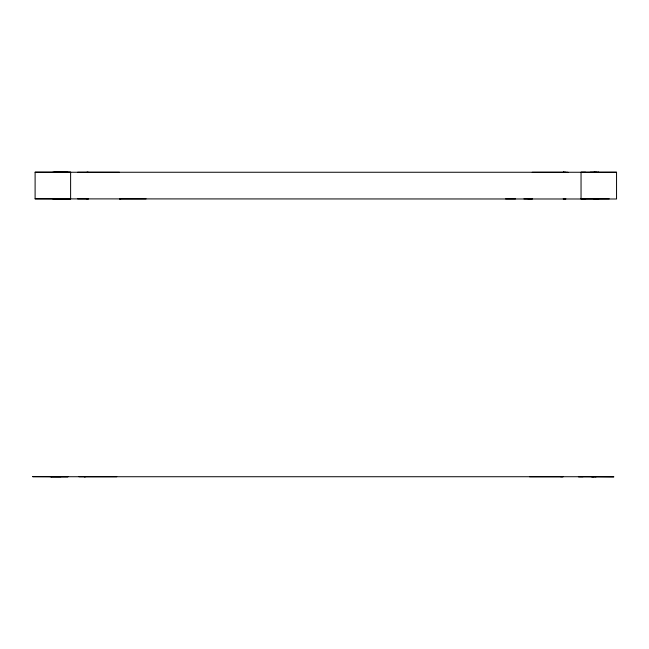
<?xml version="1.0" encoding="UTF-8"?>
<svg xmlns="http://www.w3.org/2000/svg" width="649" height="649" viewBox="0 0 649 649"><rect width="100%" height="100%" fill="white"/><g stroke="black" fill="none" stroke-linecap="round" stroke-linejoin="round"><path stroke-width="0.97" d="M35.111 172.204L70.619 172.253L70.611 198.886L35.103 198.837L35.111 172.204L70.619 172.204M84.256 476.739L116.788 476.747M86.909 172.269L119.44 172.277M609.208 198.854L581.042 198.902L581.042 172.277L594.63 172.228M54.175 198.886L616.55 199L616.55 172.245L590.233 172.261M35.103 198.837L70.611 198.837M565.896 172.261L564.013 172.261M565.896 198.886L564.013 198.894M563.243 476.731L560.647 476.747M596.634 172.261L593.908 172.261M596.634 198.886L593.908 198.886M593.981 476.731L591.255 476.731M52.747 172.253L54.321 172.261M88.369 172.261L87.128 172.261M52.747 198.886L54.321 198.894M50.095 476.731L51.669 476.739M85.717 476.731L84.467 476.739M532.221 198.91L528.148 198.91M581.042 172.277L585.674 172.269M120.69 198.902L119.44 198.902L146.074 198.878M581.042 198.87L585.674 198.87M583.021 476.715L578.389 476.715L613.897 476.845L591.977 476.739M563.778 172.261L563.291 172.261L564.095 172.277M594.63 172.261L616.55 172.245M54.183 172.253L598.792 172.261L598.362 172.277M53.851 172.253L68.015 172.269M77.669 172.261L87.38 172.253M532.221 172.285L567.997 172.277M563.3 172.277L563.721 172.277M86.909 198.894L88.483 198.886L87.12 198.894M564.086 198.91L563.3 198.91L563.778 198.894M594.63 198.894L598.776 198.902L598.362 198.902M53.851 198.886L63.561 198.894M77.669 198.894L87.372 198.886M505.587 198.902L515.509 198.894M565.32 198.902L563.291 198.894L563.721 198.902M51.522 476.731L596.131 476.731L595.709 476.747M51.198 476.731L60.909 476.739M78.991 476.739L84.719 476.731M529.56 476.764L562.667 476.747M523.921 198.894L532.212 198.91M32.75 476.674L67.958 476.731L32.75 476.674"/></g></svg>
